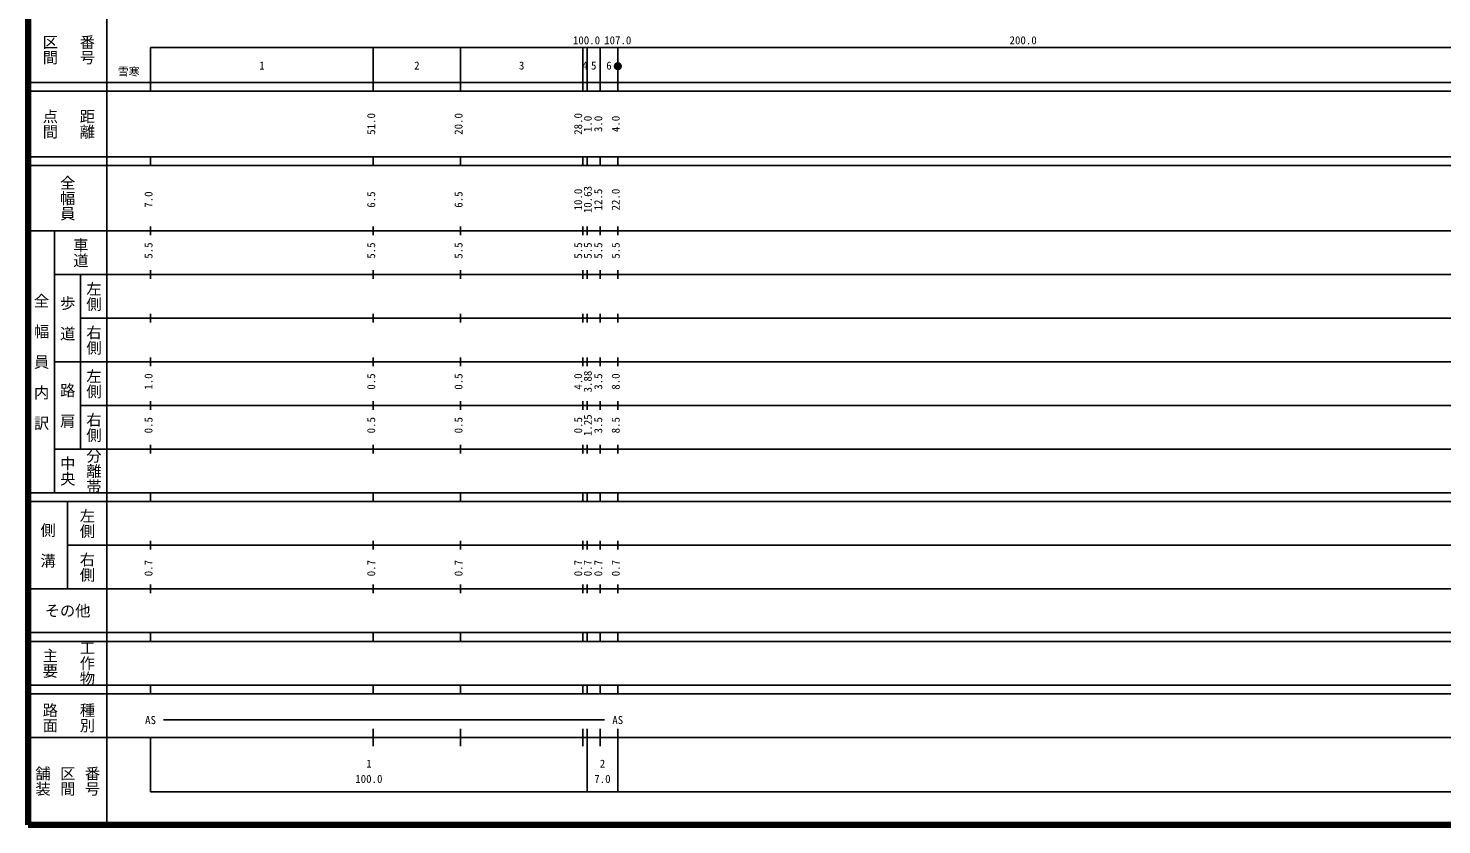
# Model space of a CAD drawing. Units: millimetres on the paper, enlarged 1000 times. Extents: x 40000 to 680000, y 20000 to 380000.
# Drawn here: x 40000 to 363711, y 20000 to 202409 of the extents above; entities that cross this region are included whole.
import ezdxf
from ezdxf.enums import TextEntityAlignment as Align

# ---------------------------------------------------------------- set-up
doc = ezdxf.new("R2010")
doc.units = ezdxf.units.MM
doc.header["$LTSCALE"] = 1000
doc.layers.add('M-TTL', color=2, linetype='Continuous', lineweight=140)
doc.layers.add('M-TTL-BAND', color=7, linetype='Continuous', lineweight=25)
doc.styles.add('@ＭＳ ゴシック', font='')
doc.styles.add('ＭＳ ゴシック', font='')
doc.styles.get('@ＭＳ ゴシック').set_extended_font_data('@MS Gothic')
doc.styles.get('ＭＳ ゴシック').set_extended_font_data('MS Gothic')

msp = doc.modelspace()

# ---------------------------------------------------------------- hatches: boundary and pattern name
at = {"layer": 'M-TTL-BAND'}
msp.add_hatch(color=256, dxfattribs=at).paths.add_polyline_path([(175750, 193700), (175749, 193729), (175748, 193759), (175745, 193788), (175741, 193817), (175736, 193846), (175729, 193875), (175722, 193904), (175713, 193932), (175704, 193960), (175693, 193987), (175681, 194014), (175668, 194040), (175654, 194066), (175639, 194092), (175624, 194117), (175607, 194141), (175589, 194164), (175570, 194187), (175551, 194209), (175530, 194230), (175509, 194251), (175487, 194270), (175464, 194289), (175441, 194307), (175417, 194324), (175392, 194339), (175366, 194354), (175340, 194368), (175314, 194381), (175287, 194393), (175260, 194404), (175232, 194413), (175204, 194422), (175175, 194429), (175146, 194436), (175117, 194441), (175088, 194445), (175059, 194448), (175029, 194449), (175000, 194450), (174971, 194449), (174941, 194448), (174912, 194445), (174883, 194441), (174854, 194436), (174825, 194429), (174796, 194422), (174768, 194413), (174740, 194404), (174713, 194393), (174686, 194381), (174660, 194368), (174634, 194354), (174608, 194339), (174583, 194324), (174559, 194307), (174536, 194289), (174513, 194270), (174491, 194251), (174470, 194230), (174449, 194209), (174430, 194187), (174411, 194164), (174393, 194141), (174376, 194117), (174361, 194092), (174346, 194066), (174332, 194040), (174319, 194014), (174307, 193987), (174296, 193960), (174287, 193932), (174278, 193904), (174271, 193875), (174264, 193846), (174259, 193817), (174255, 193788), (174252, 193759), (174251, 193729), (174250, 193700), (174251, 193671), (174252, 193641), (174255, 193612), (174259, 193583), (174264, 193554), (174271, 193525), (174278, 193496), (174287, 193468), (174296, 193440), (174307, 193413), (174319, 193386), (174332, 193360), (174346, 193334), (174361, 193308), (174376, 193283), (174393, 193259), (174411, 193236), (174430, 193213), (174449, 193191), (174470, 193170), (174491, 193149), (174513, 193130), (174536, 193111), (174559, 193093), (174583, 193076), (174608, 193061), (174634, 193046), (174660, 193032), (174686, 193019), (174713, 193007), (174740, 192996), (174768, 192987), (174796, 192978), (174825, 192971), (174854, 192964), (174883, 192959), (174912, 192955), (174941, 192952), (174971, 192951), (175000, 192950), (175029, 192951), (175059, 192952), (175088, 192955), (175117, 192959), (175146, 192964), (175175, 192971), (175204, 192978), (175232, 192987), (175260, 192996), (175287, 193007), (175314, 193019), (175340, 193032), (175366, 193046), (175392, 193061), (175417, 193076), (175441, 193093), (175464, 193111), (175487, 193130), (175509, 193149), (175530, 193170), (175551, 193191), (175570, 193213), (175589, 193236), (175607, 193259), (175624, 193283), (175639, 193308), (175654, 193334), (175668, 193360), (175681, 193386), (175693, 193413), (175704, 193440), (175713, 193468), (175722, 193496), (175729, 193525), (175736, 193554), (175741, 193583), (175745, 193612), (175748, 193641), (175749, 193671)])

# ---------------------------------------------------------------- linework, layer by layer
at = {"layer": 'M-TTL'}
for p, q in [((40000, 380000), (40000, 20000)), ((40000, 20000), (680000, 20000))]:
    msp.add_line(p, q, dxfattribs=at)
at = {"layer": 'M-TTL-BAND'}
for p, q in [((58000, 370000), (58000, 20000)), ((68000, 198000), (579000, 198000)), ((68000, 198000), (68000, 188000)), ((119000, 188000), (119000, 198000)), ((139000, 188000), (139000, 198000)), ((167000, 188000), (167000, 198000)), ((168000, 188000), (168000, 198000)), ((171000, 188000), (171000, 198000)), ((175000, 188000), (175000, 198000)), ((40000, 190000), (579000, 190000)), ((40000, 188000), (579000, 188000)), ((40000, 173000), (579000, 173000)), ((68000, 171000), (68000, 173000)), ((119000, 171000), (119000, 173000)), ((139000, 171000), (139000, 173000)), ((167000, 171000), (167000, 173000)), ((168000, 171000), (168000, 173000)), ((171000, 171000), (171000, 173000)), ((175000, 171000), (175000, 173000)), ((40000, 171000), (579000, 171000)), ((40000, 156000), (579000, 156000)), ((46000, 96000), (46000, 156000)), ((68000, 155000), (68000, 157000)), ((119000, 155000), (119000, 157000)), ((139000, 155000), (139000, 157000)), ((167000, 155000), (167000, 157000)), ((168000, 155000), (168000, 157000)), ((171000, 155000), (171000, 157000)), ((175000, 155000), (175000, 157000)), ((46000, 146000), (579000, 146000)), ((52000, 146000), (52000, 106000)), ((68000, 145000), (68000, 147000)), ((119000, 145000), (119000, 147000)), ((139000, 145000), (139000, 147000)), ((167000, 145000), (167000, 147000)), ((168000, 145000), (168000, 147000)), ((171000, 145000), (171000, 147000)), ((175000, 145000), (175000, 147000)), ((52000, 136000), (579000, 136000)), ((68000, 135000), (68000, 137000)), ((119000, 135000), (119000, 137000)), ((139000, 135000), (139000, 137000)), ((167000, 135000), (167000, 137000)), ((168000, 135000), (168000, 137000)), ((171000, 135000), (171000, 137000)), ((175000, 135000), (175000, 137000)), ((68000, 125000), (68000, 127000)), ((119000, 125000), (119000, 127000)), ((139000, 125000), (139000, 127000)), ((167000, 125000), (167000, 127000)), ((168000, 125000), (168000, 127000)), ((171000, 125000), (171000, 127000)), ((175000, 125000), (175000, 127000)), ((46000, 126000), (579000, 126000)), ((68000, 115000), (68000, 117000)), ((119000, 115000), (119000, 117000)), ((139000, 115000), (139000, 117000)), ((167000, 115000), (167000, 117000)), ((168000, 115000), (168000, 117000)), ((171000, 115000), (171000, 117000)), ((175000, 115000), (175000, 117000)), ((52000, 116000), (579000, 116000)), ((68000, 105000), (68000, 107000)), ((119000, 105000), (119000, 107000)), ((139000, 105000), (139000, 107000)), ((167000, 105000), (167000, 107000)), ((168000, 105000), (168000, 107000)), ((171000, 105000), (171000, 107000)), ((175000, 105000), (175000, 107000)), ((46000, 106000), (579000, 106000)), ((40000, 96000), (579000, 96000)), ((40000, 94000), (579000, 94000)), ((49000, 94000), (49000, 74000)), ((68000, 94000), (68000, 96000)), ((119000, 94000), (119000, 96000)), ((139000, 94000), (139000, 96000)), ((167000, 94000), (167000, 96000)), ((168000, 94000), (168000, 96000)), ((171000, 94000), (171000, 96000)), ((175000, 94000), (175000, 96000)), ((68000, 83000), (68000, 85000)), ((119000, 83000), (119000, 85000)), ((139000, 83000), (139000, 85000)), ((167000, 83000), (167000, 85000)), ((168000, 83000), (168000, 85000)), ((171000, 83000), (171000, 85000)), ((175000, 83000), (175000, 85000)), ((49000, 84000), (579000, 84000)), ((68000, 73000), (68000, 75000)), ((119000, 73000), (119000, 75000)), ((139000, 73000), (139000, 75000)), ((167000, 73000), (167000, 75000)), ((168000, 73000), (168000, 75000)), ((171000, 73000), (171000, 75000)), ((175000, 73000), (175000, 75000)), ((40000, 74000), (579000, 74000)), ((40000, 64000), (579000, 64000)), ((40000, 62000), (579000, 62000)), ((68000, 62000), (68000, 64000)), ((119000, 62000), (119000, 64000)), ((139000, 62000), (139000, 64000)), ((167000, 62000), (167000, 64000)), ((168000, 62000), (168000, 64000)), ((171000, 62000), (171000, 64000)), ((175000, 62000), (175000, 64000)), ((40000, 52000), (579000, 52000)), ((68000, 50000), (68000, 52000)), ((119000, 50000), (119000, 52000)), ((139000, 50000), (139000, 52000)), ((167000, 50000), (167000, 52000)), ((168000, 50000), (168000, 52000)), ((171000, 50000), (171000, 52000)), ((175000, 50000), (175000, 52000)), ((40000, 50000), (579000, 50000)), ((71000, 44000), (172000, 44000)), ((40000, 40000), (579000, 40000)), ((68000, 40000), (68000, 27500)), ((119000, 38000), (119000, 42000)), ((139000, 38000), (139000, 42000)), ((167000, 38000), (167000, 42000)), ((168000, 27500), (168000, 42000)), ((171000, 38000), (171000, 42000)), ((175000, 27500), (175000, 42000)), ((68000, 27500), (579000, 27500))]:
    msp.add_line(p, q, dxfattribs=at)
for radius in [750, 700]:
    msp.add_circle((175000, 193700), radius, dxfattribs=at)

# ---------------------------------------------------------------- texts
at = {"layer": 'M-TTL-BAND', "style": '@ＭＳ ゴシック'}
for s, p in [('番号', (53500, 197500)), ('区間', (45000, 197500)), ('点間', (45000, 180500)), ('距離', (53500, 180500)), ('全幅員', (49000, 163500)), ('車道', (52000, 151000)), ('左側', (55000, 141000)), ('全\u3000幅\u3000員\u3000内\u3000訳', (43000, 126000)), ('歩\u3000道', (49000, 136000)), ('右側', (55000, 131000)), ('左側', (55000, 121000)), ('路\u3000肩', (49000, 116000)), ('右側', (55000, 111000)), ('中央', (49000, 101000)), ('分離帯', (55000, 101000)), ('左側', (53500, 89000)), ('側\u3000溝', (44500, 84000)), ('右側', (53500, 79000)), ('工作物', (53500, 57000)), ('主要', (45000, 57000)), ('路面', (45000, 44500)), ('種別', (53500, 44500)), ('舗装', (43333, 30000)), ('区間', (49000, 30000)), ('番号', (54667, 30000))]:
    msp.add_text(s, height=2566, rotation=270, dxfattribs=at).set_placement(p, align=Align.MIDDLE_CENTER)
at = {"layer": 'M-TTL-BAND', "style": 'ＭＳ ゴシック'}
for s, p in [('100.0', (167844, 198195)), ('107.0', (175000, 198195)), ('200.0', (267844, 198195)), ('1', (93500, 192405)), ('2', (129000, 192405)), ('3', (153000, 192405)), ('4', (167500, 192405)), ('5', (169500, 192405)), ('6', (173000, 192405)), ('AS', (68000, 42500)), ('AS', (175000, 42500)), ('1', (118000, 32523)), ('2', (171500, 32523)), ('100.0', (118000, 29033)), ('7.0', (171500, 29033))]:
    msp.add_text(s, height=1833, dxfattribs=at).set_placement(p, align=Align.BOTTOM_CENTER)
msp.add_text('雪寒', height=1833, dxfattribs=at).set_placement((65500, 191000), align=Align.BOTTOM_RIGHT)
for s, p in [('51.0', (120000, 180500)), ('20.0', (140000, 180500)), ('28.0', (167400, 180500)), ('1.0', (169600, 180500)), ('3.0', (172000, 180500)), ('4.0', (176000, 180500)), ('10.0', (167400, 163174)), ('10.63', (169600, 163174)), ('12.5', (172000, 163174)), ('22.0', (176000, 163174)), ('7.0', (69000, 163174)), ('6.5', (120000, 163174)), ('6.5', (140000, 163174)), ('5.5', (69000, 151500)), ('5.5', (120000, 151500)), ('5.5', (140000, 151500)), ('5.5', (167400, 151500)), ('5.5', (169600, 151500)), ('5.5', (172000, 151500)), ('5.5', (176000, 151500)), ('1.0', (69000, 121500)), ('0.5', (120000, 121500)), ('0.5', (140000, 121500)), ('4.0', (167400, 121500)), ('3.88', (169600, 121500)), ('3.5', (172000, 121500)), ('8.0', (176000, 121500)), ('1.25', (169600, 111500)), ('0.5', (69000, 111500)), ('0.5', (120000, 111500)), ('0.5', (140000, 111500)), ('0.5', (167400, 111500)), ('3.5', (172000, 111500)), ('8.5', (176000, 111500)), ('0.7', (69000, 78764)), ('0.7', (120000, 78764)), ('0.7', (140000, 78764)), ('0.7', (167400, 78764)), ('0.7', (169600, 78764)), ('0.7', (172000, 78764)), ('0.7', (176000, 78764))]:
    msp.add_text(s, height=1833, rotation=90, dxfattribs=at).set_placement(p, align=Align.BOTTOM_CENTER)
msp.add_text('その他', height=2566, dxfattribs=at).set_placement((49000, 69000), align=Align.MIDDLE_CENTER)

doc.saveas('drawing.dxf')
